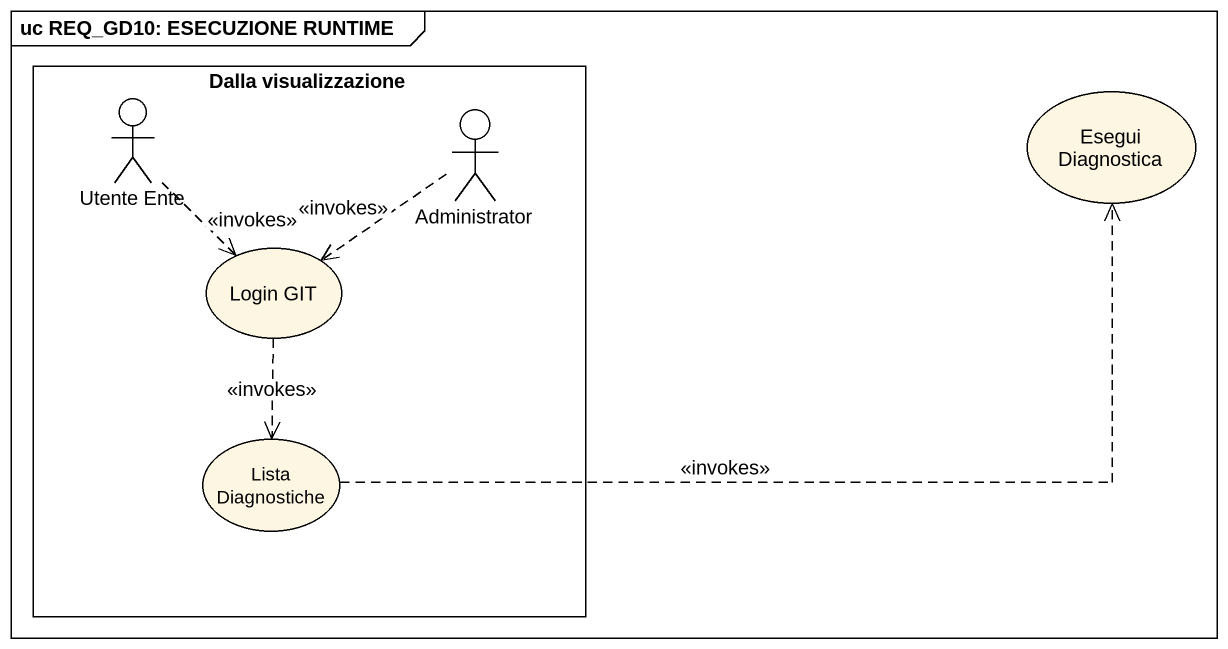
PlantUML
@startuml
mainframe uc REQ_GD10: ESECUZIONE RUNTIME
rectangle "Dalla visualizzazione" as Dalla_visualizzazione {
  actor "Utente Ente" as Utente_Ente
  actor Administrator
  usecase "Login GIT" as Login_GIT
  usecase "Lista Diagnostiche" as Lista_Diagnostiche
}
usecase "Esegui Diagnostica" as Esegui_Diagnostica
Utente_Ente ..> Login_GIT : <<invokes>>
Administrator ..> Login_GIT : <<invokes>>
Login_GIT ..> Lista_Diagnostiche : <<invokes>>
Lista_Diagnostiche .right.> Esegui_Diagnostica : <<invokes>>
@enduml
